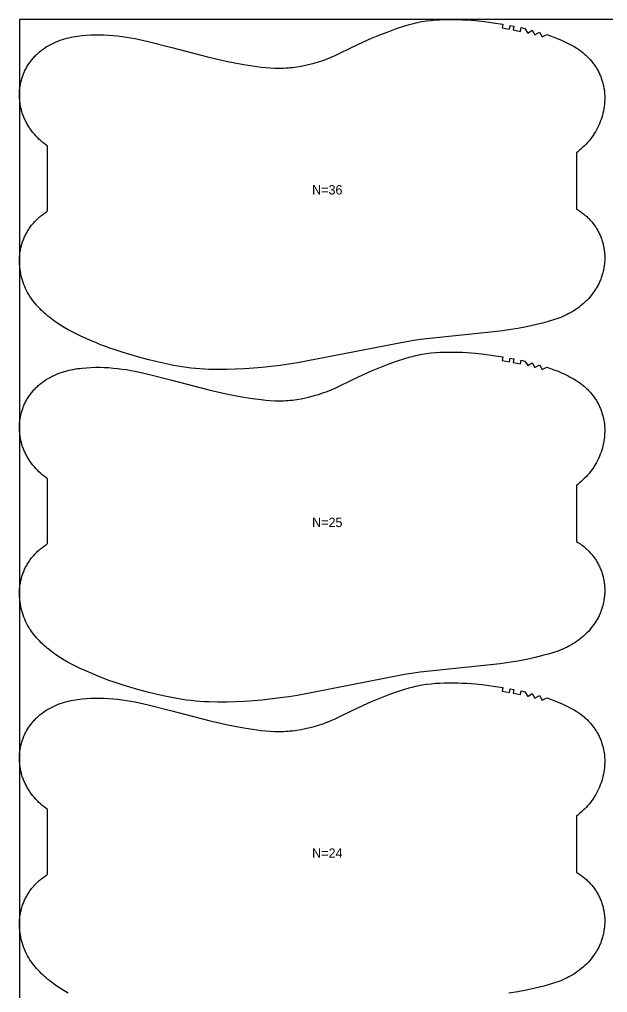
# Model space of a CAD drawing. Header units: inches. Extents: x 16 to 1901, y 0 to 1066.
# Drawn here: x 16 to 330, y 548 to 1066 of the extents above; entities that cross this region are included whole.
import ezdxf

# ---------------------------------------------------------------- set-up
doc = ezdxf.new("R2010")
doc.units = ezdxf.units.IN

msp = doc.modelspace()

# ---------------------------------------------------------------- linework, layer by layer
at = {"layer": '1'}
for points in [[(16.5, 0), (1901.073, 0), (1901.073, 1065.8068), (16.5, 1065.8068), (16.5, 0)], [(313.8171, 964.497), (315.2974, 963.5071), (315.7789, 963.16), (316.254, 962.8044), (316.7226, 962.4404), (317.1844, 962.0678), (317.6392, 961.6867), (318.0867, 961.2971), (318.5269, 960.8991), (318.9593, 960.4927), (319.3839, 960.0779), (319.8005, 959.655), (320.2088, 959.2241), (320.6087, 958.7853), (320.9999, 958.3389), (321.3823, 957.8849), (321.7556, 957.4235), (322.1198, 956.9548), (322.4745, 956.4791), (322.8196, 955.9964), (323.1549, 955.5069), (323.4801, 955.0108), (323.7952, 954.5081), (324.0999, 953.9992), (324.3939, 953.484), (324.6773, 952.9629), (324.9497, 952.4359), (325.2113, 951.9034), (325.4619, 951.3656), (325.7014, 950.8227), (325.9299, 950.2751), (326.1473, 949.7228), (326.3535, 949.1663), (326.5484, 948.6056), (326.732, 948.0412), (326.9043, 947.4731), (327.0651, 946.9017), (327.2145, 946.3273), (327.3523, 945.7499), (327.4786, 945.17), (327.5932, 944.5877), (327.6961, 944.0033), (327.7874, 943.417), (327.867, 942.829), (327.9351, 942.2396), (327.9916, 941.6489), (328.0366, 941.0572), (328.0701, 940.4647), (328.0923, 939.8716), (328.103, 939.2782), (328.1024, 938.6846), (328.0905, 938.0911), (328.0673, 937.4978), (328.0329, 936.9051), (327.9874, 936.3131), (327.9306, 935.722), (327.8628, 935.1321), (327.7839, 934.5436), (327.694, 933.9567), (327.5931, 933.3716), (327.4813, 932.7885), (327.3585, 932.2076), (327.2249, 931.6292), (327.0804, 931.0535), (326.9252, 930.4806), (326.7592, 929.9108), (326.5824, 929.3444), (326.395, 928.7814), (326.197, 928.2222), (325.9883, 927.6669), (325.7691, 927.1158), (325.5393, 926.5691), (325.2991, 926.0269), (325.0484, 925.4896), (324.7875, 924.9571), (324.5166, 924.4297), (324.2358, 923.9073), (323.9453, 923.3901), (323.6453, 922.8783), (323.3361, 922.3718), (323.0179, 921.8709), (322.6908, 921.3755), (322.355, 920.8858), (321.6581, 919.924), (320.929, 918.9862), (320.1692, 918.0731), (319.3801, 917.1856), (318.563, 916.3243), (317.7187, 915.4898), (316.8483, 914.6827), (315.9529, 913.9037), (315.0335, 913.1532), (314.091, 912.432), (313.1266, 911.7407), (313.103, 911.7248), (312.1412, 911.0796), (311.1362, 910.4487), (310.1128, 909.8478), (309.0723, 909.2764), (308.0161, 908.7344), (306.9454, 908.2215), (305.8615, 907.7374), (304.7657, 907.2819), (303.6594, 906.8541), (302.5436, 906.452), (301.4196, 906.0727), (300.2884, 905.7135), (298.0094, 905.0449), (295.7157, 904.4246), (291.1082, 903.2741), (286.4742, 902.2458), (281.811, 901.3529), (277.1229, 900.5995), (272.4166, 899.9785), (229.9258, 895.4508), (225.2284, 894.7599), (223.7062, 894.5), (220.5479, 893.9608), (164.6111, 883.1162), (159.9203, 882.3821), (155.2168, 881.7311), (145.7842, 880.6366), (141.0541, 880.2252), (136.3166, 879.9081), (131.5742, 879.6796), (126.8281, 879.5405), (122.0797, 879.5), (117.3329, 879.5924), (114.9615, 879.7006), (112.5927, 879.8535), (110.2273, 880.0525), (107.8665, 880.2989), (105.511, 880.5931), (103.1613, 880.9322), (98.4804, 881.7303), (93.8254, 882.6643), (89.1941, 883.7104), (84.5848, 884.8504), (80.0002, 886.0841), (71.7305, 888.5511), (66.3864, 890.2767), (64.1434, 891.0535), (61.9166, 891.8731), (59.7089, 892.7418), (57.5164, 893.6497), (55.5645, 894.5), (48.8065, 897.4438), (46.6546, 898.4456), (44.5305, 899.5019), (42.4425, 900.6279), (40.3926, 901.8234), (38.3815, 903.0845), (36.4097, 904.4073), (34.4787, 905.7891), (32.5937, 907.2325), (31.6702, 907.9785), (31.5, 908.1212), (30.7605, 908.7412), (29.8652, 909.5212), (28.9851, 910.3189), (28.1213, 911.1348), (27.2757, 911.9697), (26.4507, 912.8244), (25.6486, 913.6995), (24.8717, 914.5959), (24.1224, 915.5144), (23.403, 916.4557), (22.7158, 917.4205), (22.3849, 917.912), (22.0627, 918.4094), (21.4444, 919.4211), (20.8609, 920.4541), (20.3124, 921.5068), (19.7992, 922.5779), (19.3213, 923.6656), (18.8789, 924.7685), (18.4722, 925.8851), (18.1015, 927.0139), (17.7674, 928.1537), (17.4706, 929.3035), (17.2119, 930.462), (16.992, 931.6282), (16.8117, 932.801), (16.6715, 933.9792), (16.6168, 934.5701), (16.5724, 935.1619), (16.5385, 935.7544), (16.5151, 936.3476), (16.5022, 936.9411), (16.5, 937.5348), (16.5085, 938.1284), (16.5279, 938.7218), (16.5581, 939.3146), (16.5993, 939.9067), (16.6515, 940.4978), (16.7149, 941.0877), (16.7894, 941.6763), (16.8752, 942.2633), (16.9723, 942.8484), (17.0808, 943.4315), (17.2008, 944.0123), (17.3324, 944.5906), (17.4756, 945.1662), (17.6303, 945.7388), (17.7964, 946.3084), (17.9739, 946.8746), (18.1625, 947.4372), (18.3622, 947.9961), (18.5729, 948.551), (18.7945, 949.1017), (19.0268, 949.648), (19.2698, 950.1897), (19.5233, 950.7266), (19.7872, 951.2585), (20.0615, 951.7851), (20.3459, 952.3063), (20.6405, 952.8218), (20.945, 953.3315), (21.2595, 953.8351), (21.5836, 954.3324), (21.9172, 954.8234), (22.2602, 955.3079), (22.6124, 955.7858), (22.9737, 956.2568), (23.3437, 956.7209), (23.7225, 957.1779), (24.1097, 957.6277), (24.5052, 958.0701), (24.909, 958.5051), (25.3206, 958.9323), (25.7401, 959.3518), (26.1673, 959.7633), (26.6019, 960.1667), (27.0437, 960.5618), (27.4927, 960.9487), (27.9485, 961.3274), (28.8795, 962.061), (29.8345, 962.7642), (30.8111, 963.4386), (31.5, 963.8863), (31.5, 998.3797), (31.4764, 998.3955), (30.512, 999.0869), (29.5695, 999.8081), (28.6501, 1000.5585), (27.7547, 1001.3376), (26.8843, 1002.1447), (26.04, 1002.9792), (25.2229, 1003.8405), (24.4338, 1004.728), (23.674, 1005.6411), (22.9449, 1006.5789), (22.248, 1007.5407), (21.9122, 1008.0304), (21.5851, 1008.5257), (21.2669, 1009.0267), (20.9577, 1009.5332), (20.6577, 1010.045), (20.3672, 1010.5622), (20.0864, 1011.0845), (19.8155, 1011.612), (19.5546, 1012.1445), (19.3039, 1012.6818), (19.0637, 1013.224), (18.8339, 1013.7707), (18.6147, 1014.3218), (18.406, 1014.8771), (18.208, 1015.4363), (18.0206, 1015.9992), (17.8438, 1016.5657), (17.6778, 1017.1355), (17.5226, 1017.7084), (17.3781, 1018.2841), (17.2445, 1018.8625), (17.1217, 1019.4434), (17.0099, 1020.0265), (16.909, 1020.6116), (16.8191, 1021.1985), (16.7402, 1021.787), (16.6724, 1022.3769), (16.6156, 1022.968), (16.5701, 1023.56), (16.5357, 1024.1527), (16.5125, 1024.7459), (16.5006, 1025.3395), (16.5, 1025.9331), (16.5107, 1026.5265), (16.5329, 1027.1196), (16.5664, 1027.7121), (16.6114, 1028.3038), (16.6679, 1028.8945), (16.736, 1029.4839), (16.8156, 1030.0719), (16.9069, 1030.6582), (17.0098, 1031.2426), (17.1244, 1031.8249), (17.2507, 1032.4048), (17.3885, 1032.9821), (17.5379, 1033.5566), (17.6987, 1034.128), (17.871, 1034.6961), (18.0546, 1035.2605), (18.2495, 1035.8211), (18.4557, 1036.3777), (18.6731, 1036.9299), (18.9016, 1037.4776), (19.1411, 1038.0205), (19.3917, 1038.5583), (19.6533, 1039.0908), (19.9258, 1039.6177), (20.2091, 1040.1389), (20.5031, 1040.6541), (20.8078, 1041.163), (21.1229, 1041.6656), (21.4481, 1042.1618), (21.7834, 1042.6512), (22.1285, 1043.1339), (22.4832, 1043.6097), (22.8474, 1044.0783), (23.2207, 1044.5397), (23.6031, 1044.9938), (23.9943, 1045.4402), (24.3942, 1045.879), (24.8025, 1046.3099), (25.2191, 1046.7328), (25.6437, 1047.1475), (26.0762, 1047.554), (26.5163, 1047.952), (26.9638, 1048.3416), (27.4186, 1048.7226), (27.8804, 1049.0952), (28.349, 1049.4593), (28.8241, 1049.8149), (29.3056, 1050.1619), (29.7932, 1050.5005), (30.7859, 1051.1518), (31.8004, 1051.7689), (32.8351, 1052.3517), (33.8881, 1052.9), (34.9577, 1053.4138), (36.0427, 1053.8938), (37.1418, 1054.3405), (38.2537, 1054.7547), (39.3772, 1055.1371), (40.511, 1055.4881), (41.6538, 1055.8087), (42.8044, 1056.0993), (43.9617, 1056.3609), (45.1248, 1056.5946), (46.2931, 1056.802), (47.4659, 1056.9844), (48.6425, 1057.1434), (49.8221, 1057.2802), (52.1879, 1057.4934), (54.5585, 1057.6338), (56.9315, 1057.7044), (59.3051, 1057.7067), (61.6776, 1057.642), (64.0474, 1057.5124), (66.4135, 1057.3223), (68.7751, 1057.0768), (71.1313, 1056.7809), (73.4813, 1056.4388), (75.8237, 1056.0505), (78.1575, 1055.6148), (80.4813, 1055.1308), (85.0996, 1054.0323), (97.561, 1050.8068), (117.277, 1045.7036), (126.5411, 1043.6177), (131.1998, 1042.7005), (135.8741, 1041.8673), (140.5628, 1041.1227), (145.2701, 1040.502), (147.6321, 1040.2529), (149.9988, 1040.0585), (152.3689, 1039.9315), (153.5548, 1039.8974), (154.7411, 1039.8851), (155.9276, 1039.8957), (157.1138, 1039.9293), (158.2993, 1039.9856), (159.4837, 1040.0643), (160.6666, 1040.1649), (161.8475, 1040.2873), (163.0259, 1040.431), (164.2015, 1040.5957), (166.5427, 1040.9866), (168.8696, 1041.4554), (171.181, 1041.9974), (173.4759, 1042.6079), (175.7529, 1043.2829), (178.0094, 1044.0226), (180.2426, 1044.8281), (182.4496, 1045.7005), (184.6292, 1046.6383), (186.7862, 1047.6285), (193.32, 1050.8068), (199.5965, 1053.8599), (203.9344, 1055.7899), (208.3238, 1057.6009), (212.7535, 1059.3081), (217.2196, 1060.9214), (221.7249, 1062.4257), (223.9991, 1063.104), (226.2924, 1063.7107), (227.4472, 1063.9823), (228.6071, 1064.2325), (229.7716, 1064.4616), (230.9402, 1064.6703), (233.2877, 1065.0285), (235.6455, 1065.3113), (238.0099, 1065.5236), (240.379, 1065.6722), (242.7512, 1065.7642), (245.1252, 1065.8068), (247.4994, 1065.806), (249.8731, 1065.7629), (252.2456, 1065.6775), (254.616, 1065.5496), (259.3488, 1065.1726), (264.07, 1064.6636), (268.779, 1064.0544), (273.8689, 1063.2894), (273.5507, 1061.3149), (277.4558, 1060.6486), (277.8119, 1062.6167), (279.778, 1062.2494), (279.3992, 1060.2856), (283.2645, 1059.4882), (283.6952, 1061.4413), (285.6453, 1060.9972), (287.1053, 1058.5861), (289.5262, 1060.0305), (290.9237, 1057.5816), (293.3814, 1058.9632), (294.7094, 1056.4784), (297.2038, 1057.7852), (299.1412, 1057.1296), (301.0634, 1056.4323), (303.2724, 1055.5649), (305.4535, 1054.6296), (306.5322, 1054.1349), (307.6023, 1053.6212), (308.6632, 1053.0879), (309.7144, 1052.5343), (310.7549, 1051.9595), (311.7829, 1051.3621), (312.6881, 1050.8068), (312.796, 1050.7407), (313.103, 1050.5412), (313.7919, 1050.0935), (314.7685, 1049.4191), (315.7235, 1048.7159), (316.6545, 1047.9823), (317.1103, 1047.6036), (317.5593, 1047.2167), (318.0011, 1046.8215), (318.4357, 1046.4181), (318.8629, 1046.0066), (319.2824, 1045.5872), (319.694, 1045.1599), (320.0978, 1044.725), (320.4933, 1044.2826), (320.8805, 1043.8328), (321.2593, 1043.3758), (321.6293, 1042.9117), (321.9906, 1042.4406), (322.3428, 1041.9628), (322.6858, 1041.4783), (323.0194, 1040.9873), (323.3435, 1040.4899), (323.658, 1039.9864), (323.9625, 1039.4767), (324.2571, 1038.9612), (324.5415, 1038.44), (324.8158, 1037.9134), (325.0797, 1037.3815), (325.3332, 1036.8446), (325.5762, 1036.3029), (325.8085, 1035.7566), (326.0301, 1035.2059), (326.2408, 1034.651), (326.4405, 1034.0921), (326.6291, 1033.5294), (326.8066, 1032.9633), (326.9727, 1032.3937), (327.1274, 1031.821), (327.2706, 1031.2455), (327.4022, 1030.6671), (327.5222, 1030.0863), (327.6307, 1029.5033), (327.7278, 1028.9182), (327.8136, 1028.3312), (327.8881, 1027.7426), (327.9515, 1027.1527), (328.0037, 1026.5615), (328.0449, 1025.9695), (328.0751, 1025.3766), (328.0945, 1024.7833), (328.103, 1024.1897), (328.1008, 1023.596), (328.0879, 1023.0025), (328.0645, 1022.4093), (328.0306, 1021.8167), (327.9862, 1021.225), (327.9315, 1020.6341), (327.7913, 1019.4559), (327.611, 1018.2831), (327.3911, 1017.1169), (327.1324, 1015.9583), (326.8356, 1014.8086), (326.5015, 1013.6688), (326.1308, 1012.54), (325.7241, 1011.4234), (325.2817, 1010.3205), (324.8038, 1009.2327), (324.2906, 1008.1617), (323.7421, 1007.109), (323.1586, 1006.076), (322.5403, 1005.0643), (322.2181, 1004.5669), (321.8872, 1004.0754), (321.2, 1003.1105), (320.4806, 1002.1693), (319.7313, 1001.2508), (318.9544, 1000.3544), (318.1523, 999.4793), (317.3273, 998.6246), (316.4817, 997.7897), (315.6179, 996.9738), (314.7378, 996.1761), (313.8425, 995.3961), (313.103, 994.7761), (313.103, 964.9313), (313.8171, 964.497)], [(313.8171, 787.497), (315.2974, 786.5071), (315.7789, 786.16), (316.254, 785.8044), (316.7226, 785.4404), (317.1844, 785.0678), (317.6392, 784.6867), (318.0867, 784.2971), (318.5269, 783.8991), (318.9593, 783.4927), (319.3839, 783.0779), (319.8005, 782.655), (320.2088, 782.2241), (320.6087, 781.7853), (320.9999, 781.3389), (321.3823, 780.8849), (321.7556, 780.4235), (322.1198, 779.9548), (322.4745, 779.4791), (322.8196, 778.9964), (323.1549, 778.5069), (323.4801, 778.0108), (323.7952, 777.5081), (324.0999, 776.9992), (324.3939, 776.484), (324.6773, 775.9629), (324.9497, 775.4359), (325.2113, 774.9034), (325.4619, 774.3656), (325.7014, 773.8227), (325.9299, 773.2751), (326.1473, 772.7228), (326.3535, 772.1663), (326.5484, 771.6056), (326.732, 771.0412), (326.9043, 770.4731), (327.0651, 769.9017), (327.2145, 769.3273), (327.3523, 768.7499), (327.4786, 768.17), (327.5932, 767.5877), (327.6961, 767.0033), (327.7874, 766.417), (327.867, 765.829), (327.9351, 765.2396), (327.9916, 764.6489), (328.0366, 764.0572), (328.0701, 763.4647), (328.0923, 762.8716), (328.103, 762.2782), (328.1024, 761.6846), (328.0905, 761.0911), (328.0673, 760.4978), (328.0329, 759.9051), (327.9874, 759.3131), (327.9306, 758.722), (327.8628, 758.1321), (327.7839, 757.5436), (327.694, 756.9567), (327.5931, 756.3716), (327.4813, 755.7885), (327.3585, 755.2076), (327.2249, 754.6292), (327.0804, 754.0535), (326.9252, 753.4806), (326.7592, 752.9108), (326.5824, 752.3444), (326.395, 751.7814), (326.197, 751.2222), (325.9883, 750.6669), (325.7691, 750.1158), (325.5393, 749.5691), (325.2991, 749.0269), (325.0484, 748.4896), (324.7875, 747.9571), (324.5166, 747.4297), (324.2358, 746.9073), (323.9453, 746.3901), (323.6453, 745.8783), (323.3361, 745.3718), (323.0179, 744.8709), (322.6908, 744.3755), (322.355, 743.8858), (321.6581, 742.924), (320.929, 741.9862), (320.1692, 741.0731), (319.3801, 740.1856), (318.563, 739.3243), (317.7187, 738.4898), (316.8483, 737.6827), (315.9529, 736.9037), (315.0335, 736.1532), (314.091, 735.432), (313.1266, 734.7407), (313.103, 734.7248), (312.1412, 734.0796), (311.1362, 733.4487), (310.1128, 732.8478), (309.0723, 732.2764), (308.0161, 731.7344), (306.9454, 731.2215), (305.8615, 730.7374), (304.7657, 730.2819), (303.6594, 729.8541), (302.5436, 729.452), (301.4196, 729.0727), (300.2884, 728.7135), (298.0094, 728.0449), (295.7157, 727.4246), (291.1082, 726.2741), (286.4742, 725.2458), (281.811, 724.3529), (277.1229, 723.5995), (272.4166, 722.9785), (229.9258, 718.4508), (225.2284, 717.7599), (223.7062, 717.5), (220.5479, 716.9608), (164.6111, 706.1162), (159.9203, 705.3821), (155.2168, 704.7311), (145.7842, 703.6366), (141.0541, 703.2252), (136.3166, 702.9081), (131.5742, 702.6796), (126.8281, 702.5405), (122.0797, 702.5), (117.3329, 702.5924), (114.9615, 702.7006), (112.5927, 702.8535), (110.2273, 703.0525), (107.8665, 703.2989), (105.511, 703.5931), (103.1613, 703.9322), (98.4804, 704.7303), (93.8254, 705.6643), (89.1941, 706.7104), (84.5848, 707.8504), (80.0002, 709.0841), (71.7305, 711.5511), (66.3864, 713.2767), (64.1434, 714.0535), (61.9166, 714.8731), (59.7089, 715.7418), (57.5164, 716.6497), (55.5645, 717.5), (48.8065, 720.4438), (46.6546, 721.4456), (44.5305, 722.5019), (42.4425, 723.6279), (40.3926, 724.8234), (38.3815, 726.0845), (36.4097, 727.4073), (34.4787, 728.7891), (32.5937, 730.2325), (31.6702, 730.9785), (31.5, 731.1212), (30.7605, 731.7412), (29.8652, 732.5212), (28.9851, 733.3189), (28.1213, 734.1348), (27.2757, 734.9697), (26.4507, 735.8244), (25.6486, 736.6995), (24.8717, 737.5959), (24.1224, 738.5144), (23.403, 739.4557), (22.7158, 740.4205), (22.3849, 740.912), (22.0627, 741.4094), (21.4444, 742.4211), (20.8609, 743.4541), (20.3124, 744.5068), (19.7992, 745.5779), (19.3213, 746.6656), (18.8789, 747.7685), (18.4722, 748.8851), (18.1015, 750.0139), (17.7674, 751.1537), (17.4706, 752.3035), (17.2119, 753.462), (16.992, 754.6282), (16.8117, 755.801), (16.6715, 756.9792), (16.6168, 757.5701), (16.5724, 758.1619), (16.5385, 758.7544), (16.5151, 759.3476), (16.5022, 759.9411), (16.5, 760.5348), (16.5085, 761.1284), (16.5279, 761.7218), (16.5581, 762.3146), (16.5993, 762.9067), (16.6515, 763.4978), (16.7149, 764.0877), (16.7894, 764.6763), (16.8752, 765.2633), (16.9723, 765.8484), (17.0808, 766.4315), (17.2008, 767.0123), (17.3324, 767.5906), (17.4756, 768.1662), (17.6303, 768.7388), (17.7964, 769.3084), (17.9739, 769.8746), (18.1625, 770.4372), (18.3622, 770.9961), (18.5729, 771.551), (18.7945, 772.1017), (19.0268, 772.648), (19.2698, 773.1897), (19.5233, 773.7266), (19.7872, 774.2585), (20.0615, 774.7851), (20.3459, 775.3063), (20.6405, 775.8218), (20.945, 776.3315), (21.2595, 776.8351), (21.5836, 777.3324), (21.9172, 777.8234), (22.2602, 778.3079), (22.6124, 778.7858), (22.9737, 779.2568), (23.3437, 779.7209), (23.7225, 780.1779), (24.1097, 780.6277), (24.5052, 781.0701), (24.909, 781.5051), (25.3206, 781.9323), (25.7401, 782.3518), (26.1673, 782.7633), (26.6019, 783.1667), (27.0437, 783.5618), (27.4927, 783.9487), (27.9485, 784.3274), (28.8795, 785.061), (29.8345, 785.7642), (30.8111, 786.4386), (31.5, 786.8863), (31.5, 821.3797), (31.4764, 821.3955), (30.512, 822.0869), (29.5695, 822.8081), (28.6501, 823.5585), (27.7547, 824.3376), (26.8843, 825.1447), (26.04, 825.9792), (25.2229, 826.8405), (24.4338, 827.728), (23.674, 828.6411), (22.9449, 829.5789), (22.248, 830.5407), (21.9122, 831.0304), (21.5851, 831.5257), (21.2669, 832.0267), (20.9577, 832.5332), (20.6577, 833.045), (20.3672, 833.5622), (20.0864, 834.0845), (19.8155, 834.612), (19.5546, 835.1445), (19.3039, 835.6818), (19.0637, 836.224), (18.8339, 836.7707), (18.6147, 837.3218), (18.406, 837.8771), (18.208, 838.4363), (18.0206, 838.9992), (17.8438, 839.5657), (17.6778, 840.1355), (17.5226, 840.7084), (17.3781, 841.2841), (17.2445, 841.8625), (17.1217, 842.4434), (17.0099, 843.0265), (16.909, 843.6116), (16.8191, 844.1985), (16.7402, 844.787), (16.6724, 845.3769), (16.6156, 845.968), (16.5701, 846.56), (16.5357, 847.1527), (16.5125, 847.7459), (16.5006, 848.3395), (16.5, 848.9331), (16.5107, 849.5265), (16.5329, 850.1196), (16.5664, 850.7121), (16.6114, 851.3038), (16.6679, 851.8945), (16.736, 852.4839), (16.8156, 853.0719), (16.9069, 853.6582), (17.0098, 854.2426), (17.1244, 854.8249), (17.2507, 855.4048), (17.3885, 855.9821), (17.5379, 856.5566), (17.6987, 857.128), (17.871, 857.6961), (18.0546, 858.2605), (18.2495, 858.8211), (18.4557, 859.3777), (18.6731, 859.9299), (18.9016, 860.4776), (19.1411, 861.0205), (19.3917, 861.5583), (19.6533, 862.0908), (19.9258, 862.6177), (20.2091, 863.1389), (20.5031, 863.6541), (20.8078, 864.163), (21.1229, 864.6656), (21.4481, 865.1618), (21.7834, 865.6512), (22.1285, 866.1339), (22.4832, 866.6097), (22.8474, 867.0783), (23.2207, 867.5397), (23.6031, 867.9938), (23.9943, 868.4402), (24.3942, 868.879), (24.8025, 869.3099), (25.2191, 869.7328), (25.6437, 870.1475), (26.0762, 870.554), (26.5163, 870.952), (26.9638, 871.3416), (27.4186, 871.7226), (27.8804, 872.0952), (28.349, 872.4593), (28.8241, 872.8149), (29.3056, 873.1619), (29.7932, 873.5005), (30.7859, 874.1518), (31.8004, 874.7689), (32.8351, 875.3517), (33.8881, 875.9), (34.9577, 876.4138), (36.0427, 876.8938), (37.1418, 877.3405), (38.2537, 877.7547), (39.3772, 878.1371), (40.511, 878.4881), (41.6538, 878.8087), (42.8044, 879.0993), (43.9617, 879.3609), (45.1248, 879.5946), (46.2931, 879.802), (47.4659, 879.9844), (48.6425, 880.1434), (49.8221, 880.2802), (52.1879, 880.4934), (54.5585, 880.6338), (56.9315, 880.7044), (59.3051, 880.7067), (61.6776, 880.642), (64.0474, 880.5124), (66.4135, 880.3223), (68.7751, 880.0768), (71.1313, 879.7809), (73.4813, 879.4388), (75.8237, 879.0505), (78.1575, 878.6148), (80.4813, 878.1308), (85.0996, 877.0323), (97.561, 873.8068), (117.277, 868.7036), (126.5411, 866.6177), (131.1998, 865.7005), (135.8741, 864.8673), (140.5628, 864.1227), (145.2701, 863.502), (147.6321, 863.2529), (149.9988, 863.0585), (152.3689, 862.9315), (153.5548, 862.8974), (154.7411, 862.8851), (155.9276, 862.8957), (157.1138, 862.9293), (158.2993, 862.9856), (159.4837, 863.0643), (160.6666, 863.1649), (161.8475, 863.2873), (163.0259, 863.431), (164.2015, 863.5957), (166.5427, 863.9866), (168.8696, 864.4554), (171.181, 864.9974), (173.4759, 865.6079), (175.7529, 866.2829), (178.0094, 867.0226), (180.2426, 867.8281), (182.4496, 868.7005), (184.6292, 869.6383), (186.7862, 870.6285), (193.32, 873.8068), (199.5965, 876.8599), (203.9344, 878.7899), (208.3238, 880.6009), (212.7535, 882.3081), (217.2196, 883.9214), (221.7249, 885.4257), (223.9991, 886.104), (226.2924, 886.7107), (227.4472, 886.9823), (228.6071, 887.2325), (229.7716, 887.4616), (230.9402, 887.6703), (233.2877, 888.0285), (235.6455, 888.3113), (238.0099, 888.5236), (240.379, 888.6722), (242.7512, 888.7642), (245.1252, 888.8068), (247.4994, 888.806), (249.8731, 888.7629), (252.2456, 888.6775), (254.616, 888.5496), (259.3488, 888.1726), (264.07, 887.6636), (268.779, 887.0544), (273.8689, 886.2894), (273.5507, 884.3149), (277.4558, 883.6486), (277.8119, 885.6167), (279.778, 885.2494), (279.3992, 883.2856), (283.2645, 882.4882), (283.6952, 884.4413), (285.6453, 883.9972), (287.1053, 881.5861), (289.5262, 883.0305), (290.9237, 880.5816), (293.3814, 881.9632), (294.7094, 879.4784), (297.2038, 880.7852), (299.1412, 880.1296), (301.0634, 879.4323), (303.2724, 878.5649), (305.4535, 877.6296), (306.5322, 877.1349), (307.6023, 876.6212), (308.6632, 876.0879), (309.7144, 875.5343), (310.7549, 874.9595), (311.7829, 874.3621), (312.6881, 873.8068), (312.796, 873.7407), (313.103, 873.5412), (313.7919, 873.0935), (314.7685, 872.4191), (315.7235, 871.7159), (316.6545, 870.9823), (317.1103, 870.6036), (317.5593, 870.2167), (318.0011, 869.8215), (318.4357, 869.4181), (318.8629, 869.0066), (319.2824, 868.5872), (319.694, 868.1599), (320.0978, 867.725), (320.4933, 867.2826), (320.8805, 866.8328), (321.2593, 866.3758), (321.6293, 865.9117), (321.9906, 865.4406), (322.3428, 864.9628), (322.6858, 864.4783), (323.0194, 863.9873), (323.3435, 863.4899), (323.658, 862.9864), (323.9625, 862.4767), (324.2571, 861.9612), (324.5415, 861.44), (324.8158, 860.9134), (325.0797, 860.3815), (325.3332, 859.8446), (325.5762, 859.3029), (325.8085, 858.7566), (326.0301, 858.2059), (326.2408, 857.651), (326.4405, 857.0921), (326.6291, 856.5294), (326.8066, 855.9633), (326.9727, 855.3937), (327.1274, 854.821), (327.2706, 854.2455), (327.4022, 853.6671), (327.5222, 853.0863), (327.6307, 852.5033), (327.7278, 851.9182), (327.8136, 851.3312), (327.8881, 850.7426), (327.9515, 850.1527), (328.0037, 849.5615), (328.0449, 848.9695), (328.0751, 848.3766), (328.0945, 847.7833), (328.103, 847.1897), (328.1008, 846.596), (328.0879, 846.0025), (328.0645, 845.4093), (328.0306, 844.8167), (327.9862, 844.225), (327.9315, 843.6341), (327.7913, 842.4559), (327.611, 841.2831), (327.3911, 840.1169), (327.1324, 838.9583), (326.8356, 837.8086), (326.5015, 836.6688), (326.1308, 835.54), (325.7241, 834.4234), (325.2817, 833.3205), (324.8038, 832.2327), (324.2906, 831.1617), (323.7421, 830.109), (323.1586, 829.076), (322.5403, 828.0643), (322.2181, 827.5669), (321.8872, 827.0754), (321.2, 826.1105), (320.4806, 825.1693), (319.7313, 824.2508), (318.9544, 823.3544), (318.1523, 822.4793), (317.3273, 821.6246), (316.4817, 820.7897), (315.6179, 819.9738), (314.7378, 819.1761), (313.8425, 818.3961), (313.103, 817.7761), (313.103, 787.9313), (313.8171, 787.497)]]:
    msp.add_lwpolyline(points, close=True, dxfattribs=at)
msp.add_lwpolyline([(42.4425, 547.6279), (40.3926, 548.8234), (38.3815, 550.0845), (36.4097, 551.4073), (34.4787, 552.7891), (32.5937, 554.2325), (31.6702, 554.9785), (31.5, 555.1212), (30.7605, 555.7412), (29.8652, 556.5212), (28.9851, 557.3189), (28.1213, 558.1348), (27.2757, 558.9697), (26.4507, 559.8244), (25.6486, 560.6995), (24.8717, 561.5959), (24.1224, 562.5144), (23.403, 563.4557), (22.7158, 564.4205), (22.3849, 564.912), (22.0627, 565.4094), (21.4444, 566.4211), (20.8609, 567.4541), (20.3124, 568.5068), (19.7992, 569.5779), (19.3213, 570.6656), (18.8789, 571.7685), (18.4722, 572.8851), (18.1015, 574.0139), (17.7674, 575.1537), (17.4706, 576.3035), (17.2119, 577.462), (16.992, 578.6282), (16.8117, 579.801), (16.6715, 580.9792), (16.6168, 581.5701), (16.5724, 582.1619), (16.5385, 582.7544), (16.5151, 583.3476), (16.5022, 583.9411), (16.5, 584.5348), (16.5085, 585.1284), (16.5279, 585.7218), (16.5581, 586.3146), (16.5993, 586.9067), (16.6515, 587.4978), (16.7149, 588.0877), (16.7894, 588.6763), (16.8752, 589.2633), (16.9723, 589.8484), (17.0808, 590.4315), (17.2008, 591.0123), (17.3324, 591.5906), (17.4756, 592.1662), (17.6303, 592.7388), (17.7964, 593.3084), (17.9739, 593.8746), (18.1625, 594.4372), (18.3622, 594.9961), (18.5729, 595.551), (18.7945, 596.1017), (19.0268, 596.648), (19.2698, 597.1897), (19.5233, 597.7266), (19.7872, 598.2585), (20.0615, 598.7851), (20.3459, 599.3063), (20.6405, 599.8218), (20.945, 600.3315), (21.2595, 600.8351), (21.5836, 601.3324), (21.9172, 601.8234), (22.2602, 602.3079), (22.6124, 602.7858), (22.9737, 603.2568), (23.3437, 603.7209), (23.7225, 604.1779), (24.1097, 604.6277), (24.5052, 605.0701), (24.909, 605.5051), (25.3206, 605.9323), (25.7401, 606.3518), (26.1673, 606.7633), (26.6019, 607.1667), (27.0437, 607.5618), (27.4927, 607.9487), (27.9485, 608.3274), (28.8795, 609.061), (29.8345, 609.7642), (30.8111, 610.4386), (31.5, 610.8863), (31.5, 645.3797), (31.4764, 645.3955), (30.512, 646.0869), (29.5695, 646.8081), (28.6501, 647.5585), (27.7547, 648.3376), (26.8843, 649.1447), (26.04, 649.9792), (25.2229, 650.8405), (24.4338, 651.728), (23.674, 652.6411), (22.9449, 653.5789), (22.248, 654.5407), (21.9122, 655.0304), (21.5851, 655.5257), (21.2669, 656.0267), (20.9577, 656.5332), (20.6577, 657.045), (20.3672, 657.5622), (20.0864, 658.0845), (19.8155, 658.612), (19.5546, 659.1445), (19.3039, 659.6818), (19.0637, 660.224), (18.8339, 660.7707), (18.6147, 661.3218), (18.406, 661.8771), (18.208, 662.4363), (18.0206, 662.9992), (17.8438, 663.5657), (17.6778, 664.1355), (17.5226, 664.7084), (17.3781, 665.2841), (17.2445, 665.8625), (17.1217, 666.4434), (17.0099, 667.0265), (16.909, 667.6116), (16.8191, 668.1985), (16.7402, 668.787), (16.6724, 669.3769), (16.6156, 669.968), (16.5701, 670.56), (16.5357, 671.1527), (16.5125, 671.7459), (16.5006, 672.3395), (16.5, 672.9331), (16.5107, 673.5265), (16.5329, 674.1196), (16.5664, 674.7121), (16.6114, 675.3038), (16.6679, 675.8945), (16.736, 676.4839), (16.8156, 677.0719), (16.9069, 677.6582), (17.0098, 678.2426), (17.1244, 678.8249), (17.2507, 679.4048), (17.3885, 679.9821), (17.5379, 680.5566), (17.6987, 681.128), (17.871, 681.6961), (18.0546, 682.2605), (18.2495, 682.8211), (18.4557, 683.3777), (18.6731, 683.9299), (18.9016, 684.4776), (19.1411, 685.0205), (19.3917, 685.5583), (19.6533, 686.0908), (19.9258, 686.6177), (20.2091, 687.1389), (20.5031, 687.6541), (20.8078, 688.163), (21.1229, 688.6656), (21.4481, 689.1618), (21.7834, 689.6512), (22.1285, 690.1339), (22.4832, 690.6097), (22.8474, 691.0783), (23.2207, 691.5397), (23.6031, 691.9938), (23.9943, 692.4402), (24.3942, 692.879), (24.8025, 693.3099), (25.2191, 693.7328), (25.6437, 694.1475), (26.0762, 694.554), (26.5163, 694.952), (26.9638, 695.3416), (27.4186, 695.7226), (27.8804, 696.0952), (28.349, 696.4593), (28.8241, 696.8149), (29.3056, 697.1619), (29.7932, 697.5005), (30.7859, 698.1518), (31.8004, 698.7689), (32.8351, 699.3517), (33.8881, 699.9), (34.9577, 700.4138), (36.0427, 700.8938), (37.1418, 701.3405), (38.2537, 701.7547), (39.3772, 702.1371), (40.511, 702.4881), (41.6538, 702.8087), (42.8044, 703.0993), (43.9617, 703.3609), (45.1248, 703.5946), (46.2931, 703.802), (47.4659, 703.9844), (48.6425, 704.1434), (49.8221, 704.2802), (52.1879, 704.4934), (54.5585, 704.6338), (56.9315, 704.7044), (59.3051, 704.7067), (61.6776, 704.642), (64.0474, 704.5124), (66.4135, 704.3223), (68.7751, 704.0768), (71.1313, 703.7809), (73.4813, 703.4388), (75.8237, 703.0505), (78.1575, 702.6148), (80.4813, 702.1308), (85.0996, 701.0323), (97.561, 697.8068), (117.277, 692.7036), (126.5411, 690.6177), (131.1998, 689.7005), (135.8741, 688.8673), (140.5628, 688.1227), (145.2701, 687.502), (147.6321, 687.2529), (149.9988, 687.0585), (152.3689, 686.9315), (153.5548, 686.8974), (154.7411, 686.8851), (155.9276, 686.8957), (157.1138, 686.9293), (158.2993, 686.9856), (159.4837, 687.0643), (160.6666, 687.1649), (161.8475, 687.2873), (163.0259, 687.431), (164.2015, 687.5957), (166.5427, 687.9866), (168.8696, 688.4554), (171.181, 688.9974), (173.4759, 689.6079), (175.7529, 690.2829), (178.0094, 691.0226), (180.2426, 691.8281), (182.4496, 692.7005), (184.6292, 693.6383), (186.7862, 694.6285), (193.32, 697.8068), (199.5965, 700.8599), (203.9344, 702.7899), (208.3238, 704.6009), (212.7535, 706.3081), (217.2196, 707.9214), (221.7249, 709.4257), (223.9991, 710.104), (226.2924, 710.7107), (227.4472, 710.9823), (228.6071, 711.2325), (229.7716, 711.4616), (230.9402, 711.6703), (233.2877, 712.0285), (235.6455, 712.3113), (238.0099, 712.5236), (240.379, 712.6722), (242.7512, 712.7642), (245.1252, 712.8068), (247.4994, 712.806), (249.8731, 712.7629), (252.2456, 712.6775), (254.616, 712.5496), (259.3488, 712.1726), (264.07, 711.6636), (268.779, 711.0544), (273.8689, 710.2894), (273.5507, 708.3149), (277.4558, 707.6486), (277.8119, 709.6167), (279.778, 709.2494), (279.3992, 707.2856), (283.2645, 706.4882), (283.6952, 708.4413), (285.6453, 707.9972), (287.1053, 705.5861), (289.5262, 707.0305), (290.9237, 704.5816), (293.3814, 705.9632), (294.7094, 703.4784), (297.2038, 704.7852), (299.1412, 704.1296), (301.0634, 703.4323), (303.2724, 702.5649), (305.4535, 701.6296), (306.5322, 701.1349), (307.6023, 700.6212), (308.6632, 700.0879), (309.7144, 699.5343), (310.7549, 698.9595), (311.7829, 698.3621), (312.6881, 697.8068), (312.796, 697.7407), (313.103, 697.5412), (313.7919, 697.0935), (314.7685, 696.4191), (315.7235, 695.7159), (316.6545, 694.9823), (317.1103, 694.6036), (317.5593, 694.2167), (318.0011, 693.8215), (318.4357, 693.4181), (318.8629, 693.0066), (319.2824, 692.5872), (319.694, 692.1599), (320.0978, 691.725), (320.4933, 691.2826), (320.8805, 690.8328), (321.2593, 690.3758), (321.6293, 689.9117), (321.9906, 689.4406), (322.3428, 688.9628), (322.6858, 688.4783), (323.0194, 687.9873), (323.3435, 687.4899), (323.658, 686.9864), (323.9625, 686.4767), (324.2571, 685.9612), (324.5415, 685.44), (324.8158, 684.9134), (325.0797, 684.3815), (325.3332, 683.8446), (325.5762, 683.3029), (325.8085, 682.7566), (326.0301, 682.2059), (326.2408, 681.651), (326.4405, 681.0921), (326.6291, 680.5294), (326.8066, 679.9633), (326.9727, 679.3937), (327.1274, 678.821), (327.2706, 678.2455), (327.4022, 677.6671), (327.5222, 677.0863), (327.6307, 676.5033), (327.7278, 675.9182), (327.8136, 675.3312), (327.8881, 674.7426), (327.9515, 674.1527), (328.0037, 673.5615), (328.0449, 672.9695), (328.0751, 672.3766), (328.0945, 671.7833), (328.103, 671.1897), (328.1008, 670.596), (328.0879, 670.0025), (328.0645, 669.4093), (328.0306, 668.8167), (327.9862, 668.225), (327.9315, 667.6341), (327.7913, 666.4559), (327.611, 665.2831), (327.3911, 664.1169), (327.1324, 662.9583), (326.8356, 661.8086), (326.5015, 660.6688), (326.1308, 659.54), (325.7241, 658.4234), (325.2817, 657.3205), (324.8038, 656.2327), (324.2906, 655.1617), (323.7421, 654.109), (323.1586, 653.076), (322.5403, 652.0643), (322.2181, 651.5669), (321.8872, 651.0754), (321.2, 650.1105), (320.4806, 649.1693), (319.7313, 648.2508), (318.9544, 647.3544), (318.1523, 646.4793), (317.3273, 645.6246), (316.4817, 644.7897), (315.6179, 643.9738), (314.7378, 643.1761), (313.8425, 642.3961), (313.103, 641.7761), (313.103, 611.9313), (313.8171, 611.497), (313.8171, 611.497), (315.2974, 610.5071), (315.7789, 610.16), (316.254, 609.8044), (316.7226, 609.4404), (317.1844, 609.0678), (317.6392, 608.6867), (318.0867, 608.2971), (318.5269, 607.8991), (318.9593, 607.4927), (319.3839, 607.0779), (319.8005, 606.655), (320.2088, 606.2241), (320.6087, 605.7853), (320.9999, 605.3389), (321.3823, 604.8849), (321.7556, 604.4235), (322.1198, 603.9548), (322.4745, 603.4791), (322.8196, 602.9964), (323.1549, 602.5069), (323.4801, 602.0108), (323.7952, 601.5081), (324.0999, 600.9992), (324.3939, 600.484), (324.6773, 599.9629), (324.9497, 599.4359), (325.2113, 598.9034), (325.4619, 598.3656), (325.7014, 597.8227), (325.9299, 597.2751), (326.1473, 596.7228), (326.3535, 596.1663), (326.5484, 595.6056), (326.732, 595.0412), (326.9043, 594.4731), (327.0651, 593.9017), (327.2145, 593.3273), (327.3523, 592.7499), (327.4786, 592.17), (327.5932, 591.5877), (327.6961, 591.0033), (327.7874, 590.417), (327.867, 589.829), (327.9351, 589.2396), (327.9916, 588.6489), (328.0366, 588.0572), (328.0701, 587.4647), (328.0923, 586.8716), (328.103, 586.2782), (328.1024, 585.6846), (328.0905, 585.0911), (328.0673, 584.4978), (328.0329, 583.9051), (327.9874, 583.3131), (327.9306, 582.722), (327.8628, 582.1321), (327.7839, 581.5436), (327.694, 580.9567), (327.5931, 580.3716), (327.4813, 579.7885), (327.3585, 579.2076), (327.2249, 578.6292), (327.0804, 578.0535), (326.9252, 577.4806), (326.7592, 576.9108), (326.5824, 576.3444), (326.395, 575.7814), (326.197, 575.2222), (325.9883, 574.6669), (325.7691, 574.1158), (325.5393, 573.5691), (325.2991, 573.0269), (325.0484, 572.4896), (324.7875, 571.9571), (324.5166, 571.4297), (324.2358, 570.9073), (323.9453, 570.3901), (323.6453, 569.8783), (323.3361, 569.3718), (323.0179, 568.8709), (322.6908, 568.3755), (322.355, 567.8858), (321.6581, 566.924), (320.929, 565.9862), (320.1692, 565.0731), (319.3801, 564.1856), (318.563, 563.3243), (317.7187, 562.4898), (316.8483, 561.6827), (315.9529, 560.9037), (315.0335, 560.1532), (314.091, 559.432), (313.1266, 558.7407), (313.103, 558.7248), (312.1412, 558.0796), (311.1362, 557.4487), (310.1128, 556.8478), (309.0723, 556.2764), (308.0161, 555.7344), (306.9454, 555.2215), (305.8615, 554.7374), (304.7657, 554.2819), (303.6594, 553.8541), (302.5436, 553.452), (301.4196, 553.0727), (300.2884, 552.7135), (298.0094, 552.0449), (295.7157, 551.4246), (291.1082, 550.2741), (286.4742, 549.2458), (281.811, 548.3529), (277.1229, 547.5995)], dxfattribs=at)

# ---------------------------------------------------------------- texts
for s, p in [('N=36', (172.3015, 972.6534)), ('N=25', (172.3015, 795.6534)), ('N=24', (172.3015, 619.6534))]:
    msp.add_text(s, height=5, dxfattribs=at).set_placement(p)

doc.saveas('drawing.dxf')
